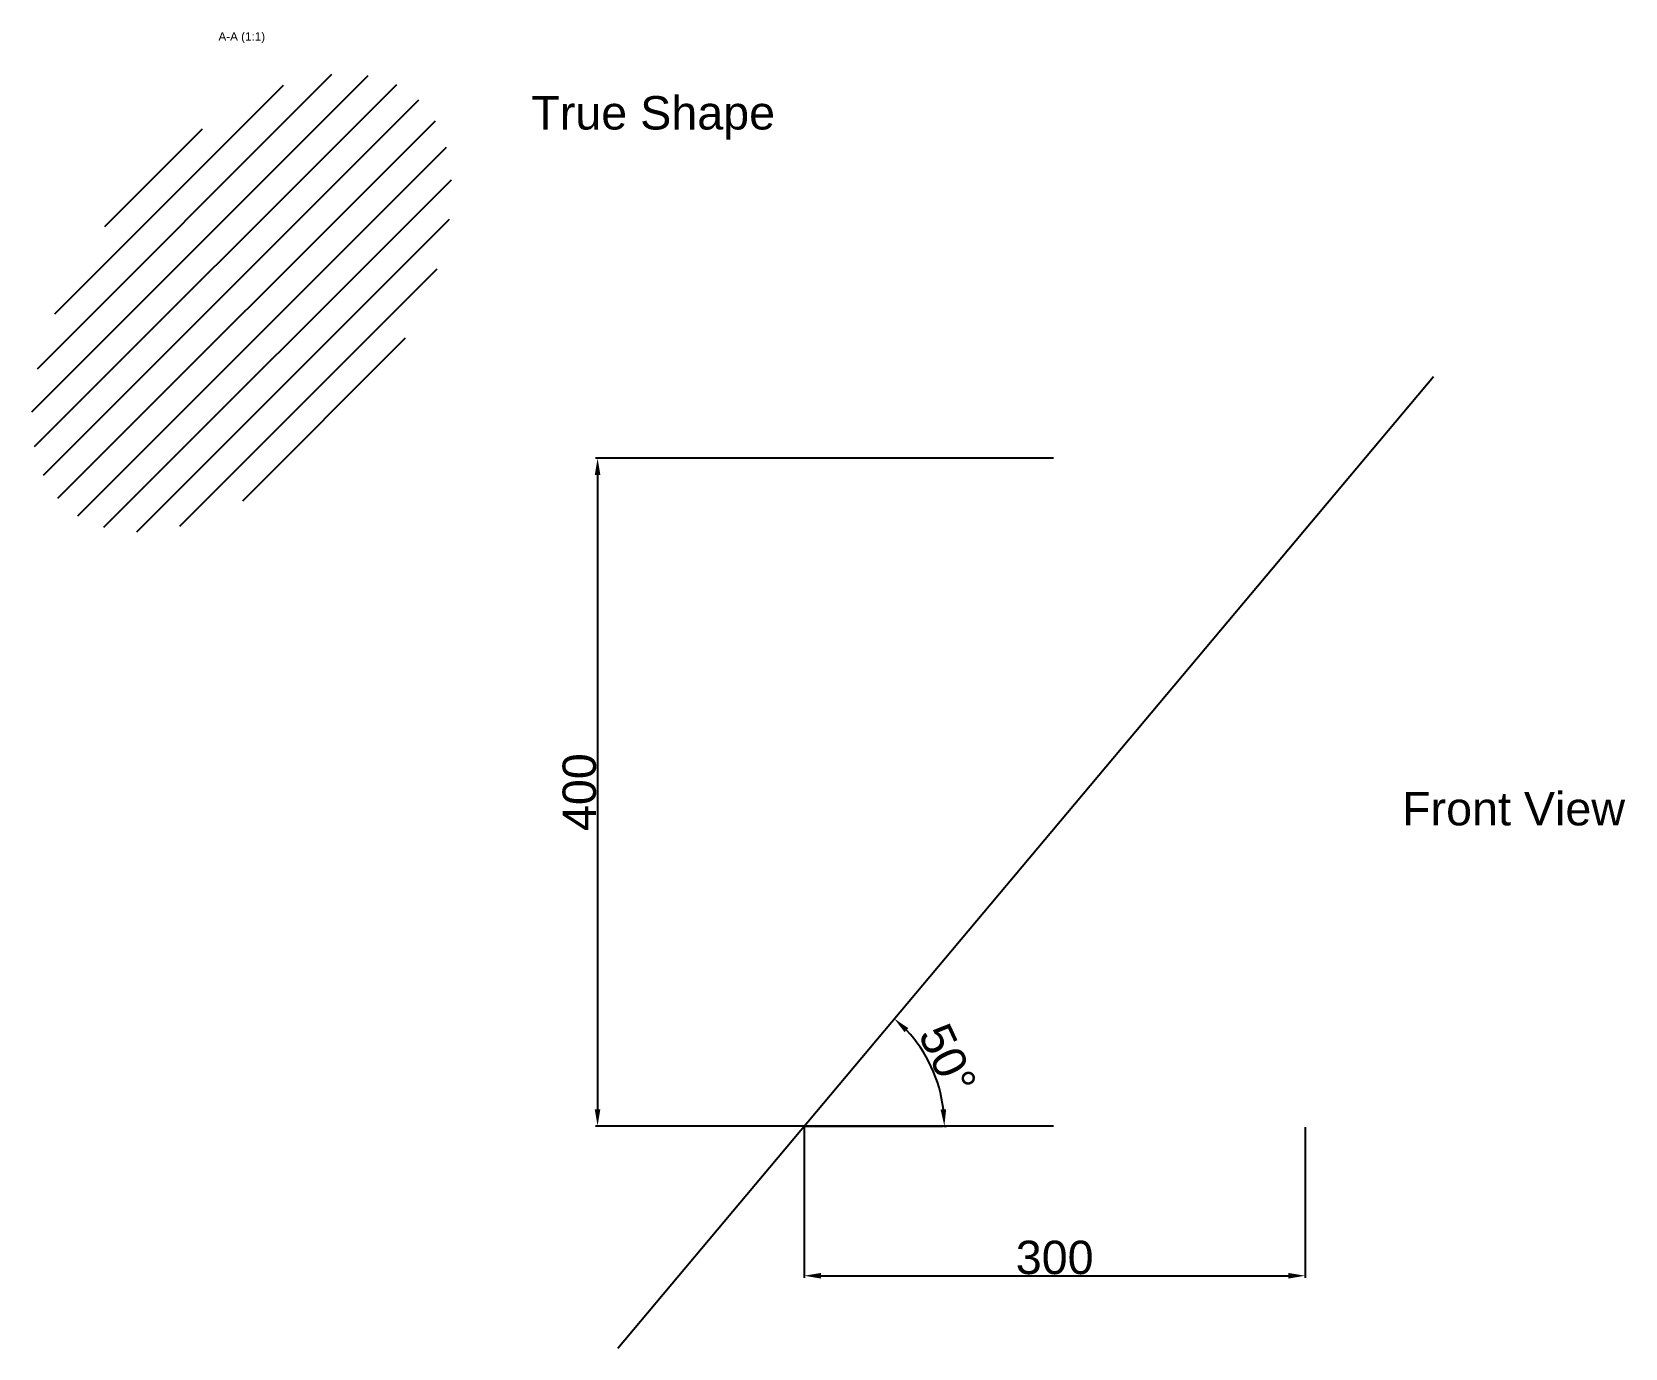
# Paper-space layout 'Layout1' of a CAD drawing. Header units: millimetres. Extents: x 631 to 1585, y 519 to 1308.
import ezdxf

# ---------------------------------------------------------------- set-up
doc = ezdxf.new("R2010")
doc.units = ezdxf.units.MM
doc.layers.add('MD_Annotation', color=7, linetype='Continuous', lineweight=25)
doc.layers.add('MD_Hatching', color=7, linetype='Continuous', lineweight=25)
doc.styles.get("Standard").update_dxf_attribs({"font": 'arial.ttf'})
doc.dimstyles.new('ISO-25', dxfattribs={"dimtxt": 20, "dimasz": 10, "dimexe": 1.25, "dimexo": 0.625, "dimtad": 1, "dimtxsty": 'Standard', "dimcen": 2.5, "dimadec": 0, "dimazin": 0, "dimtfac": 1, "dimtmove": 0, "dimatfit": 3, "dimfxl": 1, "dimarcsym": 0})

# ---------------------------------------------------------------- blocks, each defined once
blk = doc.blocks.new('*D6')
at = {"color": 0, "lineweight": -2, "transparency": 16777216}
for p, q in [((1093.53, 651.55), (1093.53, 561.26)), ((1393.53, 651.55), (1393.53, 561.26)), ((1103.53, 562.51), (1383.53, 562.51))]:
    blk.add_line(p, q, dxfattribs=at)
at = {"color": 0, "transparency": 16777216}
for points in [[(1103.53, 564.18), (1103.53, 560.84), (1093.53, 562.51)], [(1383.53, 564.18), (1383.53, 560.84), (1393.53, 562.51)]]:
    blk.add_solid(points, dxfattribs=at)
at = {"layer": 'Defpoints', "color": 0, "transparency": 16777216}
for p in [(1093.53, 652.17), (1393.53, 652.17), (1393.53, 562.51)]:
    blk.add_point(p, dxfattribs=at)
at = {"color": 0, "transparency": 16777216, "insert": (1243.53, 573.35), "char_height": 20, "attachment_point": 5}
blk.add_mtext('300', dxfattribs=at)
blk = doc.blocks.new('*D7')
at = {"color": 0, "lineweight": -2, "transparency": 16777216}
for p, q in [((1242.9, 1052.17), (968.51, 1052.17)), ((969.76, 1042.17), (969.76, 662.17)), ((1242.9, 652.17), (968.51, 652.17))]:
    blk.add_line(p, q, dxfattribs=at)
at = {"color": 0, "transparency": 16777216}
for points in [[(968.1, 1042.17), (971.43, 1042.17), (969.76, 1052.17)], [(968.1, 662.17), (971.43, 662.17), (969.76, 652.17)]]:
    blk.add_solid(points, dxfattribs=at)
at = {"layer": 'Defpoints', "color": 0, "transparency": 16777216}
for p in [(1243.53, 1052.17), (969.76, 652.17), (1243.53, 652.17)]:
    blk.add_point(p, dxfattribs=at)
at = {"color": 0, "transparency": 16777216, "insert": (958.93, 852.17), "char_height": 20, "attachment_point": 5, "rotation": 90}
blk.add_mtext('400', dxfattribs=at)
blk = doc.blocks.new('*D8')
at = {"color": 0, "lineweight": -2, "transparency": 16777216}
blk.add_line((1177.15, 652.17), (1178.72, 652.17), dxfattribs=at)
blk.add_arc((1093.53, 652.17), 83.95, 6.82932, 43.17068, dxfattribs=at)
at = {"color": 0, "transparency": 16777216}
for points in [[(1153.61, 708.4), (1155.9, 710.82), (1147.49, 716.48)], [(1178.54, 662.26), (1175.21, 662.06), (1177.47, 652.17)]]:
    blk.add_solid(points, dxfattribs=at)
at = {"layer": 'Defpoints', "color": 0, "transparency": 16777216}
for p in [(1470.33, 1101.23), (1173.95, 676.25), (1093.53, 652.17), (1176.53, 652.17), (981.9, 519.15)]:
    blk.add_point(p, dxfattribs=at)
at = {"color": 0, "transparency": 16777216, "insert": (1179.43, 692.23), "char_height": 20, "attachment_point": 5, "rotation": 295}
blk.add_mtext('50°', dxfattribs=at)

psp = doc.layouts.get("Layout1")

# ---------------------------------------------------------------- hatches: boundary and pattern name
at = {"layer": 'MD_Hatching'}
h = psp.add_hatch(dxfattribs=at)
h.set_pattern_fill('ANSI31', color=256, scale=5, style=0)
edge = h.paths.add_edge_path(flags=0)
edge.add_ellipse((756.681, 1145.36), major_axis=(103.669, 123.548), ratio=0.575025, start_angle=0, end_angle=360)

# ---------------------------------------------------------------- linework, layer by layer
for p, q in [((981.904, 519.147), (1470.327, 1101.227)), ((1093.528, 652.175), (1176.527, 652.175))]:
    psp.add_line(p, q)

# ---------------------------------------------------------------- texts
for s, p in [('True Shape', (930.083, 1249.074)), ('Front View', (1451.594, 832.259))]:
    psp.add_text(s, height=20).set_placement(p)
at = {"layer": 'MD_Annotation', "insert": (756.681, 1300.788), "char_height": 5, "width": 30.21487, "attachment_point": 8}
psp.add_mtext('A-A (1:1)', dxfattribs=at)

# ---------------------------------------------------------------- dimensions: what is measured, and where the dimension line sits
dim = psp.add_angular_dim_2l(base=(1173.948, 676.251), line1=((1093.528, 652.175), (1176.527, 652.175)), line2=((981.904, 519.147), (1470.327, 1101.227)), dimstyle='ISO-25')
dim.commit()
dim.dimension.update_dxf_attribs({"geometry": '*D8', "text_midpoint": (1179.43, 692.232)})
dim = psp.add_linear_dim(base=(969.763, 652.175), p1=(1243.528, 1052.175), p2=(1243.528, 652.175), angle=90, dimstyle='ISO-25', override={"dimlfac": -1})
dim.commit()
dim.dimension.update_dxf_attribs({"geometry": '*D7', "text_midpoint": (958.927, 852.175)})
dim = psp.add_linear_dim(base=(1393.528, 562.511), p1=(1093.528, 652.175), p2=(1393.528, 652.175), dimstyle='ISO-25', override={"dimlfac": -1})
dim.commit()
dim.dimension.update_dxf_attribs({"geometry": '*D6', "text_midpoint": (1243.528, 573.354)})

doc.saveas('drawing.dxf')
